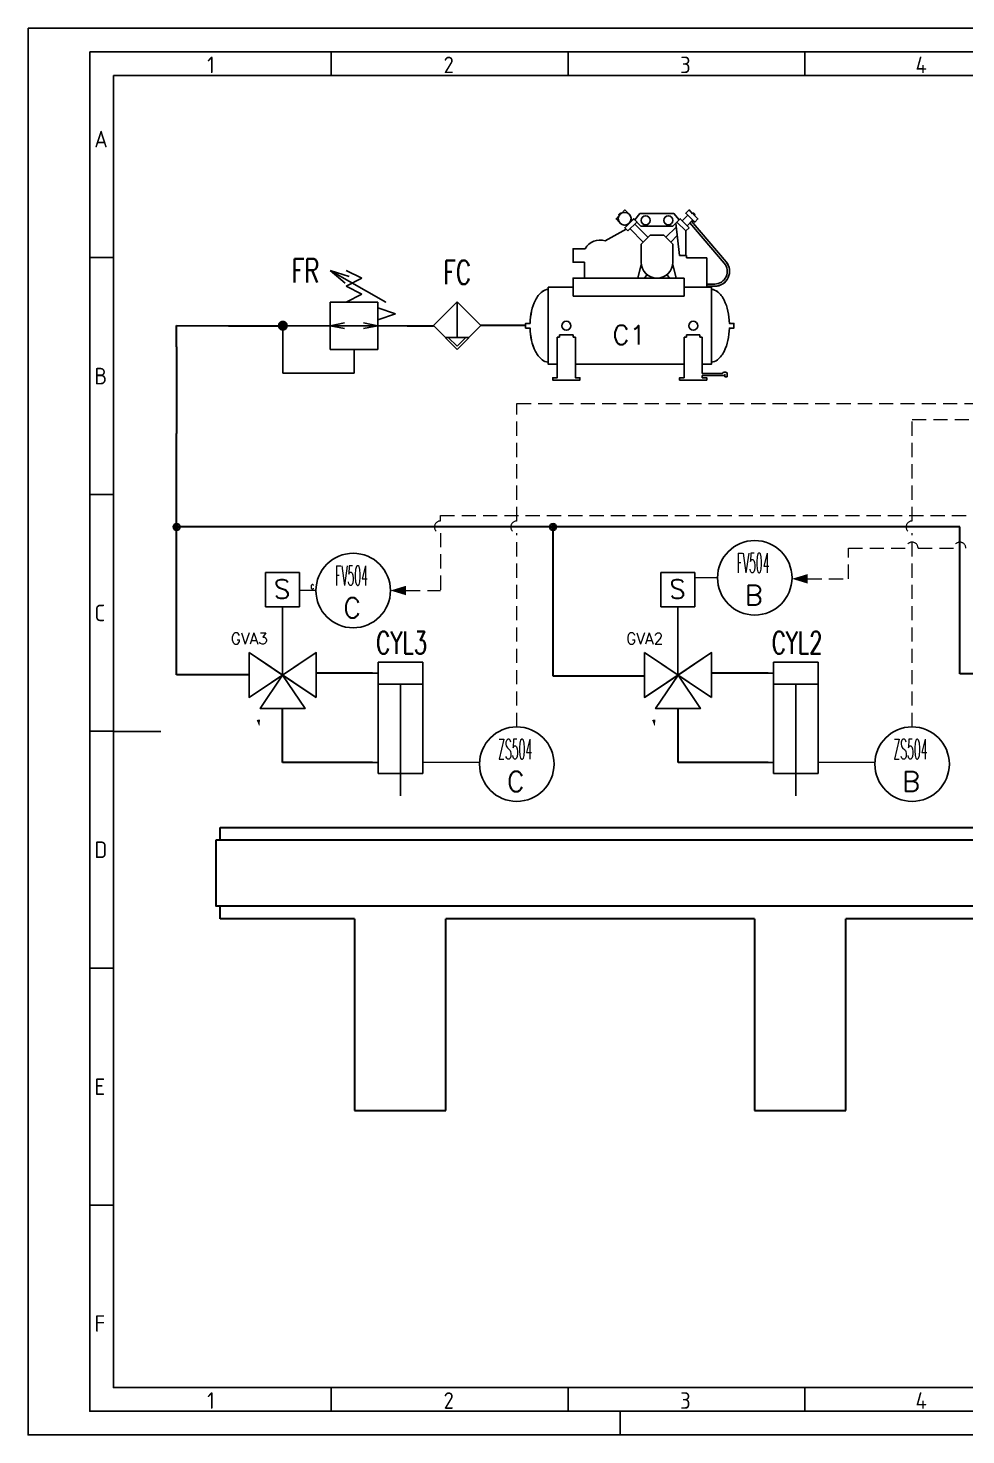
# Model space of a CAD drawing. Header units: millimetres. Extents: x -2 to 418, y 9 to 306.
# Drawn here: x -2.4 to 195.6, y 8.5 to 305.5 of the extents above; entities that cross this region are included whole.
import ezdxf
from ezdxf.enums import TextEntityAlignment as Align

# ---------------------------------------------------------------- set-up
doc = ezdxf.new("R2010")
doc.units = ezdxf.units.MM
doc.header["$LTSCALE"] = 6
doc.linetypes.add('DASHED', pattern=[0.75, 0.5, -0.25])
for name, color, linetype in [('035', 5, 'Continuous'), ('07', 7, 'Continuous'), ('MISC', 7, 'Continuous'), ('RED_2.5mm^2', 1, 'Continuous'), ('SYMS', 7, 'Continuous'), ('TAGS', 7, 'Continuous'), ('TERMS', 4, 'Continuous')]:
    doc.layers.add(name, color=color, linetype=linetype)
for name, color, linetype, lineweight in [('SEÑAL ELECTRICA', 3, 'DASHED', 0), ('SEÑAL ELECTRICA OUT', 1, 'DASHED', 0), ('SEÑAL NEUMATICA', 5, 'Pneumatic Binary', 30)]:
    doc.layers.add(name, color=color, linetype=linetype, lineweight=lineweight)
doc.styles.add('ISO Proportional', font='isocp.shx')
doc.styles.add('WD', font='romans.shx')
doc.linetypes.add('Pneumatic Binary', pattern='A,0.25,[130,ltypeshp.shx,S=0.1,R=-45,X=0,Y=0],0.04,[130,ltypeshp.shx,S=0.1,R=55,X=0,Y=0],0.04,[130,ltypeshp.shx,S=0.1,R=-45,X=0,Y=0],1', length=1.33)
doc.linetypes.add('Pneumatic Signal', pattern='A,0.25,[130,ltypeshp.shx,S=0.1,R=-30,X=0,Y=0],0.04,[130,ltypeshp.shx,S=0.1,R=-30,X=0,Y=0],1', length=1.29)

# ---------------------------------------------------------------- blocks, each defined once
blk = doc.blocks.new('VGVA1_3WAY_VALVE1')
at = {"ltscale": 3.2258}
for p, q in [((-0.25, 0.375), (0.25, -0.375)), ((-0.25, -0.375), (0.25, 0.375)), ((0.25, 0.375), (-0.25, 0.375)), ((0.375, 0.25), (0, 0)), ((0.375, 0.25), (0.375, -0.25)), ((0.375, -0.25), (0, 0)), ((0.25, -0.375), (-0.25, -0.375))]:
    blk.add_line(p, q, dxfattribs=at)
at = {"ltscale": 25.4, "flags": 128}
for points in [[(0.25, 0.375), (0, 0), (-0.25, 0.375)], [(0, 0), (0.375, 0.25), (0.375, -0.25)], [(-0.25, -0.375), (0, 0), (0.25, -0.375)]]:
    blk.add_lwpolyline(points, close=True, dxfattribs=at)
at = {"style": 'WD', "flags": 1}
for tag, p in [('INST', (-0.349, 0.777)), ('LOC', (-0.349, 0.581)), ('TAG1', (-0.349, 0.375))]:
    blk.add_attdef(tag, text='', height=0.125, dxfattribs=at).set_placement(p, align=Align.RIGHT)
at = {"style": 'WD'}
for tag, p, height in [('X2TERM04', (0, 0.375), 0.005), ('TERM04', (0.02, 0.388), 0.0625), ('X4TERM03', (0, 0), 0.005), ('X1TERM02', (0.375, 0), 0.005), ('TERM02', (0.406, 0.036), 0.0625), ('RATING1', (0.395, -0.159), 0.125), ('DESC1', (0.395, -0.375), 0.125), ('X8TERM01', (0, -0.375), 0.005), ('TERM01', (0.029, -0.455), 0.0625), ('DESC2', (0.395, -0.559), 0.125), ('DESC3', (0.395, -0.749), 0.125), ('WDTAGALT', (0.395, -0.935), 0.125)]:
    blk.add_attdef(tag, p, '', height=height, dxfattribs=at)
blk.add_attdef('XREF', text='', height=0.0625, rotation=0.0625, dxfattribs=at).set_placement((0.507, 0.365), align=Align.TOP_CENTER)
blk.add_attdef('TERM03', text='', height=0.0625, dxfattribs=at).set_placement((-0.085, 0.02), align=Align.RIGHT)
at = {"style": 'WD', "flags": 1}
for tag, p in [('FAMILY', (-0.284, -0.163)), ('WDTYPE', (-0.277, -0.103)), ('CAT', (-0.284, -0.207)), ('MFG', (-0.283, -0.238)), ('ASSYCODE', (-0.254, -0.268))]:
    blk.add_attdef(tag, text='', height=0.01, dxfattribs=at).set_placement(p, align=Align.CENTER)
blk = doc.blocks.new('VAC1_SOLENOID')
for p, q in [((-0.75, -0.125), (-0.75, 0.125)), ((-0.75, 0.125), (-0.5, 0.125)), ((-0.5, -0.125), (-0.5, 0.125)), ((-0.5, -0.125), (-0.75, -0.125))]:
    blk.add_line(p, q)
at = {"ltscale": 3.2258}
blk.add_line((0, 0), (-0.5, 0), dxfattribs=at)
at = {"style": 'WD'}
for tag, height, p in [('INST', 0.125, (-0.84, 0.553)), ('LOC', 0.125, (-0.835, 0.368)), ('TAG1', 0.125, (-0.835, 0.17)), ('TERM03', 0.0625, (-0.769, 0.009))]:
    blk.add_attdef(tag, text='', height=height, dxfattribs=at).set_placement(p, align=Align.RIGHT)
for tag, p, height in [('TERM02', (-0.628, 0.134), 0.0625), ('X2TERM02', (-0.625, 0.125), 0.005), ('X4TERM03', (-0.75, 0), 0.005), ('DESC1', (-0.431, -0.209), 0.125), ('X8TERM01', (-0.625, -0.125), 0.005), ('TERM01', (-0.624, -0.201), 0.0625), ('DESC2', (-0.431, -0.393), 0.125), ('DESC3', (-0.431, -0.583), 0.125), ('RATING1', (-0.431, -0.761), 0.125), ('WDTAGALT', (-0.421, -0.949), 0.125)]:
    blk.add_attdef(tag, p, '', height=height, dxfattribs=at)
blk.add_attdef('XREF', text='', height=0.0625, rotation=0.0625, dxfattribs=at).set_placement((-0.999, 0.095), align=Align.TOP_CENTER)
blk.add_attdef('TEXT', text='', height=0.0625, dxfattribs=at).set_placement((-0.624, -0.004), align=Align.MIDDLE_CENTER)
at = {"style": 'WD', "flags": 1}
for tag, p in [('WDTYPE', (-0.828, -0.053)), ('FAMILY', (-0.831, -0.09)), ('CAT', (-0.831, -0.134)), ('MFG', (-0.829, -0.166)), ('ASSYCODE', (-0.801, -0.195))]:
    blk.add_attdef(tag, text='', height=0.01, dxfattribs=at).set_placement(p, align=Align.CENTER)
blk = doc.blocks.new('VCY1_CYL_RETRACT')
for p, q in [((0.5625, 0.2812), (-0.0625, 0.2812)), ((-0.0625, 0.2812), (-0.0625, 0.0312)), ((0.0625, 0.2812), (0.0625, 0.0312)), ((0.5625, 0.0312), (0.5625, 0.2812)), ((0.0625, 0.1562), (0.6875, 0.1562)), ((-0.0625, 0.0312), (0.5625, 0.0312)), ((0, 0.0312), (0, 0)), ((0.5, 0.0312), (0.5, 0))]:
    blk.add_line(p, q)
at = {"style": 'WD', "width": 0.7}
for tag, p in [('INST', (0.25, 0.6562)), ('LOC', (0.25, 0.5)), ('TAG1', (0.25, 0.3438))]:
    blk.add_attdef(tag, text='', height=0.125, dxfattribs=at).set_placement(p, align=Align.CENTER)
for tag, p in [('DESC1', (-0.125, 0.1562)), ('DESC2', (-0.125, 0)), ('DESC3', (-0.125, -0.1562)), ('WDTAGALT', (-0.125, -0.3125))]:
    blk.add_attdef(tag, text='', height=0.125, dxfattribs=at).set_placement(p, align=Align.RIGHT)
at = {"style": 'WD'}
for tag, p, height, flags in [('WDBLKNAM', (0.3428, 0.2812), 0.01, 9), ('FAMILY', (0.3497, 0.2685), 0.01, 9), ('X8TERM01', (0, 0), 0.005, 1), ('WDTYPE', (0.0625, 0.0625), 0.01, 1), ('X8TERM02', (0.5, 0), 0.005, 1)]:
    blk.add_attdef(tag, p, '', height=height, dxfattribs=dict(at, flags=flags))
blk.add_attdef('XREF', (0.6562, 0.2188), '', height=0.0625, dxfattribs=at)
at = {"linetype": 'Continuous', "style": 'WD', "flags": 9}
for tag, p in [('ASSYCODE', (0.375, 0.1875)), ('MFG', (0.3728, 0.2049)), ('CAT', (0.3748, 0.2243))]:
    blk.add_attdef(tag, text='', height=0.01, dxfattribs=at).set_placement(p, align=Align.CENTER)
at = {"style": 'WD', "width": 0.7}
for tag, p, height in [('RATING1', (0.6875, 0), 0.125), ('TERM01', (0.0312, -0.0938), 0.0625), ('TERM02', (0.5312, -0.0938), 0.0625)]:
    blk.add_attdef(tag, p, '', height=height, dxfattribs=at)
blk = doc.blocks.new('VC1_AIR_COMPRESSOR')
at = {"ltscale": 3.2258}
for p, q in [((-0.031, -0.063), (-0.031, 0)), ((-0.031, 0), (0.032, 0)), ((0.032, 0), (0.032, -0.063)), ((0.532, -0.313), (-0.531, -0.313)), ((-0.531, -0.313), (-0.531, -0.656)), ((0.532, -0.438), (0.532, -0.313)), ((0.751, -0.375), (0.719, -0.375)), ((0.719, -0.375), (0.719, -0.438)), ((0.751, -0.75), (0.751, -0.375)), ((0.157, -0.469), (0.126, -0.469)), ((0.126, -0.469), (0.126, -0.656)), ((0.719, -0.438), (0.157, -0.438)), ((0.157, -0.438), (0.157, -0.469)), ((-0.874, -0.656), (-1.062, -0.656)), ((-1.062, -0.656), (-1.062, -0.822)), ((-0.874, -0.813), (-0.874, -0.656)), ((-0.406, -0.656), (-0.656, -0.656)), ((-0.656, -0.656), (-0.656, -2.188)), ((-0.406, -2.188), (-0.406, -0.656)), ((0.126, -0.656), (0.157, -0.656)), ((0.157, -0.656), (0.157, -0.688)), ((0.157, -0.688), (0.719, -0.688)), ((0.532, -2.188), (0.532, -0.688)), ((0.719, -0.688), (0.719, -0.75)), ((0.719, -0.75), (0.751, -0.75)), ((-0.656, -0.813), (-0.874, -0.813)), ((-1.172, -1.098), (-1.333, -1.388)), ((-1.553, -1.328), (-1.596, -1.371)), ((-1.534, -1.287), (-1.556, -1.309)), ((-1.556, -1.309), (-1.545, -1.32)), ((-1.523, -1.298), (-1.534, -1.287)), ((-1.473, -1.248), (-1.516, -1.291)), ((-1.428, -1.292), (-1.473, -1.248)), ((-1.43, -1.293), (-1.428, -1.292)), ((-1.596, -1.371), (-1.551, -1.415)), ((-1.551, -1.415), (-1.55, -1.414)), ((-1.546, -1.578), (-1.46, -1.506)), ((-1.474, -1.492), (-1.351, -1.369)), ((-1.374, -1.592), (-1.474, -1.492)), ((-1.446, -1.464), (-1.455, -1.454)), ((-1.307, -1.413), (-1.43, -1.536)), ((-1.22, -1.689), (-1.402, -1.508)), ((-1.379, -1.397), (-1.389, -1.388)), ((-1.351, -1.369), (-1.307, -1.413)), ((-1.154, -1.623), (-1.335, -1.442)), ((-0.843, -1.594), (-0.656, -1.547)), ((-1.546, -2.047), (-1.546, -1.578)), ((-1.374, -2.033), (-1.374, -1.592)), ((-1.124, -1.594), (-1.249, -1.719)), ((-1.249, -1.719), (-1.249, -1.906)), ((-0.874, -1.594), (-1.124, -1.594)), ((-0.703, -1.672), (-0.656, -1.641)), ((-1.22, -1.936), (-1.361, -2.077)), ((-1.249, -1.906), (-1.124, -2.031)), ((-1.46, -2.119), (-1.546, -2.047)), ((-1.474, -2.133), (-1.374, -2.033)), ((-1.351, -2.256), (-1.474, -2.133)), ((-1.43, -2.089), (-1.307, -2.212)), ((-0.968, -2.125), (-1.412, -2.071)), ((-1.154, -2.002), (-1.243, -2.091)), ((-1.124, -2.031), (-0.874, -2.031)), ((-0.968, -2.219), (-0.968, -2.125)), ((-0.843, -2.031), (-0.656, -2.078)), ((-0.703, -1.953), (-0.656, -1.984)), ((0.751, -2.125), (0.719, -2.125)), ((0.719, -2.125), (0.719, -2.188)), ((-1.596, -2.255), (-1.551, -2.21)), ((-1.473, -2.377), (-1.596, -2.255)), ((-1.556, -2.316), (-1.545, -2.305)), ((-1.534, -2.338), (-1.556, -2.316)), ((-1.551, -2.21), (-1.428, -2.333)), ((-1.523, -2.327), (-1.534, -2.338)), ((-1.446, -2.161), (-1.523, -2.239)), ((-1.379, -2.228), (-1.457, -2.305)), ((-1.442, -2.29), (-0.883, -2.766)), ((-1.42, -2.268), (-0.862, -2.742)), ((-1.307, -2.212), (-1.351, -2.256)), ((-1.307, -2.212), (-0.968, -2.212)), ((-0.937, -2.219), (-0.968, -2.219)), ((-0.937, -2.5), (-0.937, -2.219)), ((-0.656, -2.188), (-0.406, -2.188)), ((-0.531, -2.188), (-0.531, -2.563)), ((0.157, -2.219), (0.126, -2.219)), ((0.126, -2.219), (0.126, -2.406)), ((0.719, -2.188), (0.157, -2.188)), ((0.157, -2.188), (0.157, -2.219)), ((-1.428, -2.333), (-1.473, -2.377)), ((-0.531, -2.5), (-0.937, -2.5)), ((-0.575, -2.609), (-0.575, -2.5)), ((-0.544, -2.609), (-0.544, -2.5)), ((0.126, -2.406), (0.157, -2.406)), ((0.157, -2.406), (0.157, -2.438)), ((0.157, -2.438), (0.657, -2.438)), ((0.532, -2.563), (0.532, -2.438)), ((0.657, -2.438), (0.657, -2.719)), ((0.688, -2.734), (0.688, -2.438)), ((0.688, -2.438), (0.719, -2.438)), ((0.719, -2.438), (0.719, -2.5)), ((0.719, -2.5), (0.751, -2.5)), ((-0.531, -2.563), (0.532, -2.563)), ((-0.031, -2.812), (-0.031, -2.875)), ((-0.031, -2.875), (0.032, -2.875)), ((0.032, -2.875), (0.032, -2.812)), ((0.657, -2.781), (0.704, -2.781)), ((0.672, -2.75), (0.688, -2.734)), ((0.704, -2.75), (0.672, -2.75)), ((0.704, -2.781), (0.704, -2.75))]:
    blk.add_line(p, q, dxfattribs=at)
at = {"ltscale": 25.4, "flags": 128}
blk.add_lwpolyline([(-0.202, -0.083, 0.064948), (-0.353, -0.136, 0.104203), (-0.469, -0.228, 0.174705), (-0.499, -0.313), (-0.531, -0.313), (-0.531, -0.656), (-0.656, -0.656), (-0.656, -0.813), (-0.874, -0.813), (-0.874, -0.656), (-1.062, -0.656), (-1.062, -0.822, 0.339438), (-1.172, -1.098), (-1.333, -1.388), (-1.351, -1.369), (-1.379, -1.397), (-1.389, -1.388, 0.324447), (-1.43, -1.293), (-1.428, -1.292), (-1.473, -1.248), (-1.523, -1.298), (-1.534, -1.287), (-1.556, -1.309), (-1.545, -1.32), (-1.596, -1.371), (-1.551, -1.415), (-1.55, -1.414, 0.324447), (-1.455, -1.454), (-1.446, -1.464), (-1.474, -1.492), (-1.46, -1.506), (-1.546, -1.578), (-1.546, -2.047), (-1.46, -2.119), (-1.474, -2.133), (-1.446, -2.161), (-1.523, -2.239), (-1.551, -2.21), (-1.596, -2.255), (-1.545, -2.305), (-1.556, -2.316), (-1.534, -2.338), (-1.523, -2.327), (-1.473, -2.377), (-1.428, -2.333), (-1.457, -2.305), (-1.442, -2.29), (-0.883, -2.766, 0.639378), (-0.544, -2.609), (-0.544, -2.5), (-0.531, -2.5), (-0.531, -2.563), (-0.499, -2.563, 0.174705), (-0.469, -2.647, 0.104203), (-0.353, -2.739, 0.064948), (-0.202, -2.792, 0.043245), (-0.031, -2.812), (-0.031, -2.875), (0.032, -2.875), (0.032, -2.812, 0.043245), (0.203, -2.792, 0.064948), (0.354, -2.739, 0.104203), (0.47, -2.647, 0.174705), (0.501, -2.563), (0.532, -2.563), (0.532, -2.438), (0.657, -2.438), (0.657, -2.719, 0.168649), (0.651, -2.721, 0.105215), (0.645, -2.728, 0.067398), (0.642, -2.737, 0.053549), (0.64, -2.75, 0.053549), (0.642, -2.763, 0.067398), (0.645, -2.772, 0.105215), (0.651, -2.779, 0.168649), (0.657, -2.781), (0.704, -2.781), (0.704, -2.75), (0.672, -2.75), (0.688, -2.734), (0.688, -2.438), (0.719, -2.438), (0.719, -2.5), (0.751, -2.5), (0.751, -2.125), (0.719, -2.125), (0.719, -2.188), (0.532, -2.188), (0.532, -0.688), (0.719, -0.688), (0.719, -0.75), (0.751, -0.75), (0.751, -0.375), (0.719, -0.375), (0.719, -0.438), (0.532, -0.438), (0.532, -0.313), (0.501, -0.313, 0.174705), (0.47, -0.228, 0.104203), (0.354, -0.136, 0.064948), (0.203, -0.083, 0.043245), (0.032, -0.063), (0.032, 0), (-0.031, 0), (-0.031, -0.063, 0.043245)], format="xyb", close=True, dxfattribs=at)
at = {"ltscale": 3.2258}
for centre, radius in [((0.001, -0.563), 0.0625), ((-1.475, -1.368), 0.0879), ((-1.453, -1.656), 0.0625), ((-1.453, -1.969), 0.0625), ((0.001, -2.313), 0.0625)]:
    blk.add_circle(centre, radius, dxfattribs=at)
for centre, radius, start, end in [((-0.192, -0.457), 0.359, 116.5651, 140.3607), ((-0.076, -0.69), 0.619, 101.7009, 116.5651), ((0.001, -1.06), 0.997, 91.796, 101.7009), ((0.001, -1.06), 0.997, 78.2991, 88.204), ((0.077, -0.69), 0.619, 63.4349, 78.2991), ((0.194, -0.457), 0.359, 39.6393, 63.4349), ((-0.367, -0.313), 0.133, 140.3607, 180), ((0.368, -0.313), 0.133, 0, 39.6393), ((-0.937, -1.031), 0.244, 120.807, 195.8036), ((-0.874, -1.813), 0.219, 270, 90), ((-0.749, -2.609), 0.206, 229.6241, 0), ((-0.749, -2.609), 0.174, 229.6241, 360), ((-0.367, -2.563), 0.133, 180, 219.6393), ((-0.192, -2.418), 0.359, 219.6393, 243.4349), ((0.194, -2.418), 0.359, 296.5651, 320.3607), ((0.368, -2.563), 0.133, 320.3607, 0), ((-0.076, -2.185), 0.619, 243.4349, 258.2991), ((0.001, -1.815), 0.997, 258.2991, 268.204), ((0.001, -1.815), 0.997, 271.796, 281.7009), ((0.077, -2.185), 0.619, 281.7009, 296.5651), ((0.7, -2.75), 0.0594, 167.7393, 180), ((0.7, -2.75), 0.0594, 180, 192.2607), ((0.679, -2.745), 0.0376, 152.3162, 167.7393), ((0.679, -2.755), 0.0376, 192.2607, 207.6838), ((0.665, -2.738), 0.0225, 128.2912, 152.3162), ((0.665, -2.762), 0.0225, 207.6838, 231.7088), ((0.657, -2.728), 0.00906, 90, 128.2912), ((0.657, -2.772), 0.00906, 231.7088, 270)]:
    blk.add_arc(centre, radius, start, end, dxfattribs=at)
at = {"style": 'WD'}
for tag, p, height in [('X2TERM02', (0, 0), 0.005), ('TERM02', (0.005, 0.003), 0.0625), ('RATING1', (0.639, -1.128), 0.125), ('DESC1', (0.639, -1.344), 0.125), ('DESC2', (0.639, -1.528), 0.125), ('DESC3', (0.639, -1.718), 0.125), ('WDTAGALT', (0.657, -1.903), 0.125), ('X8TERM01', (0.001, -2.875), 0.005), ('TERM01', (0.006, -2.946), 0.0625)]:
    blk.add_attdef(tag, p, '', height=height, dxfattribs=at)
blk.add_attdef('XREF', (0.599, -0.224), '', height=0.0625, rotation=0.0625, dxfattribs=at)
for tag, p in [('LOC', (0.054, -1.461)), ('INST', (0.078, -1.3)), ('TAG1', (0.072, -1.67))]:
    blk.add_attdef(tag, text='', height=0.125, dxfattribs=at).set_placement(p, align=Align.CENTER)
at = {"style": 'WD', "flags": 1}
for tag, p in [('WDTYPE', (0.262, -2.143)), ('FAMILY', (0.396, -2.039)), ('CAT', (0.393, -2.07)), ('MFG', (0.395, -2.106)), ('ASSYCODE', (0.423, -2.141))]:
    blk.add_attdef(tag, text='', height=0.01, dxfattribs=at).set_placement(p, align=Align.CENTER)
blk = doc.blocks.new('HVL1_AIR_PRESS_REG')
for p, q in [((0.2395, 0.2507), (0.323, 0.2922)), ((0.323, 0.2086), (0.2395, 0.2507)), ((0.4066, 0.2922), (0.3077, 0.2591)), ((0.4066, 0.2922), (0.3279, 0.2238)), ((0.2395, 0.1671), (0.323, 0.2086)), ((0.323, 0.125), (0.2395, 0.1671)), ((0.1562, 0.0938), (0.0625, 0.0625)), ((0.4066, 0.125), (0.1559, 0.125)), ((0.1559, 0.125), (0.1559, -0.125)), ((0.1559, 0.1016), (0.1559, 0.018)), ((0.4066, -0.125), (0.4066, 0.125)), ((0, 0), (0.1671, 0)), ((0.0625, 0.0625), (0.1562, 0.0312)), ((0.1559, 0), (0.2309, 0.0149)), ((0.1559, 0), (0.2309, -0.0149)), ((0.4066, 0), (0.3316, 0.0149)), ((0.4066, 0), (0.3316, -0.0149)), ((0.4062, 0), (0.6569, 0)), ((0.1559, -0.125), (0.4066, -0.125))]:
    blk.add_line(p, q)
at = {"linetype": 'DASHED'}
for p, q in [((0.6569, -0.2507), (0.6569, 0)), ((0.2809, -0.125), (0.2809, -0.2507)), ((0.2806, -0.2507), (0.6569, -0.2507))]:
    blk.add_line(p, q, dxfattribs=at)
for points in [[(0.4066, 0.2922), (0.1138, 0.125), (0.1138, 0.125)], [(0.4066, 0), (0.1559, 0), (0.1559, 0)]]:
    blk.add_lwpolyline(points)
at = {"const_width": 0.0267}
blk.add_lwpolyline([(0.6436, 0, 1), (0.6703, 0, 1)], format="xyb", close=True, dxfattribs=at)
at = {"style": 'WD', "width": 0.7}
for tag, p, height in [('DESC1', (0.5, 0.6562), 0.125), ('DESC2', (0.5, 0.5), 0.125), ('DESC3', (0.5, 0.3438), 0.125), ('WDTAGALT', (0.5, 0.1875), 0.125), ('TERM02', (0.6562, 0.0312), 0.0625)]:
    blk.add_attdef(tag, p, '', height=height, dxfattribs=at)
for tag, height, p in [('INST', 0.125, (0.0938, 0.5312)), ('LOC', 0.125, (0.0938, 0.375)), ('TAG1', 0.125, (0.0938, 0.2188)), ('TERM01', 0.0625, (0.0312, 0.0312)), ('RATING1', 0.125, (0.1562, -0.3125))]:
    blk.add_attdef(tag, text='', height=height, dxfattribs=at).set_placement(p, align=Align.RIGHT)
at = {"style": 'WD'}
for tag, p, height, flags in [('X4TERM01', (0, 0), 0.005, 1), ('WDTYPE', (0.0625, 0.0625), 0.01, 1), ('X1TERM02', (0.6684, 0), 0.005, 1), ('WDBLKNAM', (0.499, -0.0625), 0.01, 9), ('FAMILY', (0.5, -0.0938), 0.01, 9)]:
    blk.add_attdef(tag, p, '', height=height, dxfattribs=dict(at, flags=flags))
at = {"linetype": 'Continuous', "style": 'WD', "flags": 9}
for tag, p in [('CAT', (0.5, -0.125)), ('MFG', (0.5, -0.1562)), ('ASSYCODE', (0.5, -0.1875))]:
    blk.add_attdef(tag, p, '', height=0.01, dxfattribs=at)
at = {"style": 'WD'}
blk.add_attdef('XREF', (0.7188, -0.1875), '', height=0.0625, dxfattribs=at)
blk = doc.blocks.new('HFL1_AIR_FILT')
for p, q in [((0.125, 0.125), (0, 0)), ((0.25, 0), (0.125, 0.125)), ((0, 0), (0.125, -0.125)), ((0.0625, -0.0625), (0.1875, -0.0625)), ((0.078, -0.0625), (0.125, -0.109)), ((0.125, -0.125), (0.25, 0)), ((0.125, -0.109), (0.1715, -0.0625))]:
    blk.add_line(p, q)
at = {"linetype": 'DASHED'}
blk.add_line((0.125, 0.125), (0.125, -0.0625), dxfattribs=at)
at = {"style": 'WD', "width": 0.7}
for tag, p in [('INST', (0.1194, 0.531)), ('LOC', (0.1194, 0.3747)), ('TAG1', (0.125, 0.2188)), ('DESC1', (0.125, -0.3125)), ('DESC2', (0.1396, -0.4688)), ('DESC3', (0.1396, -0.625)), ('WDTAGALT', (0.1396, -0.7812))]:
    blk.add_attdef(tag, text='', height=0.125, dxfattribs=at).set_placement(p, align=Align.CENTER)
blk.add_attdef('TERM01', text='', height=0.0625, dxfattribs=at).set_placement((0, 0.0312), align=Align.RIGHT)
for tag, p, height in [('TERM02', (0.25, 0.0312), 0.0625), ('RATING1', (0.2812, -0.1562), 0.125)]:
    blk.add_attdef(tag, p, '', height=height, dxfattribs=at)
at = {"style": 'WD'}
for tag, p, height, flags in [('X4TERM01', (0, 0), 0.005, 1), ('WDTYPE', (0.0625, 0.0625), 0.01, 1), ('WDBLKNAM', (0.124, 0.0625), 0.01, 9), ('FAMILY', (0.125, 0.0312), 0.01, 9), ('X1TERM02', (0.25, 0), 0.005, 1)]:
    blk.add_attdef(tag, p, '', height=height, dxfattribs=dict(at, flags=flags))
blk.add_attdef('XREF', text='', height=0.0625, dxfattribs=at).set_placement((0, -0.125), align=Align.RIGHT)
at = {"linetype": 'Continuous', "style": 'WD', "flags": 9}
for tag, p in [('ASSYCODE', (0.1503, -0.0497)), ('MFG', (0.1481, -0.0324)), ('CAT', (0.1501, -0.0129))]:
    blk.add_attdef(tag, text='', height=0.01, dxfattribs=at).set_placement(p, align=Align.CENTER)
blk = doc.blocks.new('WDDOT')
for radius in [0.72, 0.449, 0.223]:
    blk.add_circle((0, 0), radius)
blk = doc.blocks.new('HIN1_FIELD_MOUNT')
at = {"ltscale": 3.2258}
blk.add_circle((0, 0), 0.5, dxfattribs=at)
at = {"style": 'WD', "width": 0.7}
for tag, height, p in [('INST', 0.125, (-0.454, 0.471)), ('LOC', 0.125, (-0.454, 0.309)), ('TERM01', 0.0625, (-0.524, 0.018))]:
    blk.add_attdef(tag, text='', height=height, dxfattribs=at).set_placement(p, align=Align.RIGHT)
for tag, p, height in [('TERM04', (0.021, 0.531), 0.0625), ('X2TERM04', (0, 0.5), 0.005), ('X4TERM01', (-0.5, 0), 0.005), ('X1TERM03', (0.5, 0), 0.005), ('TERM03', (0.522, 0.018), 0.0625), ('RATING1', (0.513, -0.159), 0.125), ('DESC1', (0.513, -0.318), 0.125), ('X8TERM02', (0, -0.5), 0.005), ('TERM02', (0.023, -0.581), 0.0625), ('DESC2', (0.513, -0.508), 0.125), ('DESC3', (0.513, -0.688), 0.125), ('WDTAGALT', (0.513, -0.863), 0.125)]:
    blk.add_attdef(tag, p, '', height=height, dxfattribs=at)
blk.add_attdef('XREF', text='', height=0.0625, rotation=0.0625, dxfattribs=at).set_placement((0.546, 0.412), align=Align.TOP_CENTER)
for tag, p in [('TAG1_PART1', (0, 0.147)), ('TAG1_PART2', (0, -0.26))]:
    blk.add_attdef(tag, text='', height=0.125, dxfattribs=at).set_placement(p, align=Align.CENTER)
at = {"style": 'WD', "width": 0.7, "flags": 1}
for tag, p in [('WDTYPE', (-0.535, -0.17)), ('CAT', (-0.546, -0.253)), ('MFG', (-0.544, -0.28)), ('FAMILY', (-0.537, -0.223)), ('ASSYCODE', (-0.525, -0.306))]:
    blk.add_attdef(tag, text='', height=0.01, dxfattribs=at).set_placement(p, align=Align.CENTER)
blk = doc.blocks.new('IEC_border_a3')
at = {"layer": '035'}
for p, q in [((64, 292), (64, 287)), ((114, 292), (114, 287)), ((164, 292), (164, 287)), ((17.97, 248.58), (12.98, 248.58)), ((17.98, 198.54), (13, 198.54)), ((17.98, 148.54), (13, 148.54)), ((17.98, 98.54), (13, 98.54)), ((18, 48.5), (13.02, 48.5)), ((64, 10), (64, 5)), ((114, 10), (114, 5)), ((164, 10), (164, 5)), ((125, 0), (125, 5))]:
    blk.add_line(p, q, dxfattribs=at)
for points in [[(0, 297), (420, 297), (420, 0), (0, 0)], [(18, 287), (410, 287), (410, 10), (18, 10)]]:
    blk.add_lwpolyline(points, close=True, dxfattribs=at)
at = {"layer": '07'}
blk.add_line((18, 148.5), (28, 148.5), dxfattribs=at)
blk.add_lwpolyline([(13, 292), (415, 292), (415, 5), (13, 5)], close=True, dxfattribs=at)
at = {"layer": '035', "style": 'ISO Proportional'}
for s, p in [('1', (37.81, 287.5)), ('2', (87.73, 287.5)), ('3', (137.68, 287.5)), ('4', (187.38, 287.5)), ('A', (13.98, 271.83)), ('B', (14, 221.79)), ('C', (14, 171.79)), ('D', (14, 121.79)), ('E', (14.02, 71.75)), ('F', (14.02, 21.75)), ('1', (37.81, 5.5)), ('2', (87.73, 5.5)), ('3', (137.68, 5.5)), ('4', (187.38, 5.5))]:
    blk.add_text(s, height=3.5, dxfattribs=at).set_placement(p)

msp = doc.modelspace()

# ---------------------------------------------------------------- linework, layer by layer
at = {"lineweight": 20}
for p, q in [((143.13, 189.47), (138.38, 189.47)), ((58.34, 186.79), (54.89, 186.79))]:
    msp.add_line(p, q, dxfattribs=at)
for p, q in [((92.89, 150.5), (80.83, 150.53)), ((176.35, 150.5), (164.31, 150.53))]:
    msp.add_line(p, q)
at = {"linetype": 'ByBlock', "lineweight": 30}
for p, q in [((38.15, 136.73), (367.43, 136.73)), ((38.15, 134.12), (38.15, 136.73)), ((38.15, 117.46), (38.15, 120.17)), ((66.5, 117.46), (38.15, 117.46)), ((66.5, 117.46), (66.5, 77.01)), ((85.8, 77.01), (85.8, 117.46)), ((150.94, 117.46), (85.8, 117.46)), ((150.94, 117.46), (150.94, 77.01)), ((170.23, 77.01), (170.23, 117.46)), ((236.57, 117.46), (170.23, 117.46)), ((66.5, 77.01), (85.8, 77.01)), ((150.94, 77.01), (170.23, 77.01))]:
    msp.add_line(p, q, dxfattribs=at)
at = {"color": 1, "lineweight": 20}
for points in [[(162.15, 189.26, 2, 0, 0), (158.86, 189.26, 0, 0, 0)], [(77.36, 186.79, 2, 0, 0), (74.07, 186.79, 0, 0, 0)]]:
    msp.add_lwpolyline(points, format="xyseb", dxfattribs=at)
for points in [[(54.66, 175.43, 0, 0, 0), (59.3, 175.42, 0.721, 0, 0), (60.84, 175.42, 0, 0, 0)], [(138.15, 175.43, 0, 0, 0), (142.79, 175.42, 0.721, 0, 0), (144.32, 175.42, 0, 0, 0)], [(41.56, 162.87, 0, 0, -0.415908), (46.18, 159.51, 0.721, 0, 0), (46.39, 158.09, 0, 0, 0)], [(125.04, 162.87, 0, 0, -0.415908), (129.67, 159.51, 0.721, 0, 0), (129.87, 158.09, 0, 0, 0)], [(32.47, 120.29, 0, 0, 0), (32.47, 109.34, 1.7, 0, 0), (32.47, 105.72, 0, 0, 0)]]:
    msp.add_lwpolyline(points, format="xyseb")
at = {"linetype": 'ByBlock', "lineweight": 30}
msp.add_lwpolyline([(37.24, 134.12), (368.27, 134.12), (368.27, 120.17), (37.24, 120.17)], close=True, dxfattribs=at)
at = {"layer": 'RED_2.5mm^2'}
msp.add_line((44.21, 168.94), (44.21, 169.01), dxfattribs=at)
at = {"layer": 'SEÑAL ELECTRICA', "lineweight": 20}
for p, q in [((100.75, 201.47), (100.75, 226.3)), ((100.75, 226.3), (261.39, 226.3)), ((184.21, 201.47), (184.21, 222.88)), ((184.21, 222.88), (264.95, 222.88)), ((100.75, 158), (100.75, 198.93)), ((184.21, 158), (184.21, 198.93))]:
    msp.add_line(p, q, dxfattribs=at)
for centre in [(100.75, 200.2), (184.21, 200.2)]:
    msp.add_arc(centre, 1.27, 90, 270, dxfattribs=at)
at = {"layer": 'SEÑAL ELECTRICA OUT', "lineweight": 20}
for p, q in [((84.62, 202.65), (267.38, 202.65)), ((84.62, 201.47), (84.62, 202.65)), ((84.62, 198.93), (84.62, 186.79)), ((170.76, 189.26), (170.76, 195.73)), ((170.76, 195.72), (182.94, 195.72)), ((185.48, 195.72), (193.03, 195.72)), ((162.15, 189.26), (170.76, 189.26)), ((77.36, 186.79), (84.62, 186.79))]:
    msp.add_line(p, q, dxfattribs=at)
for centre, start, end in [((84.62, 200.2), 90, 270), ((184.21, 195.72), 0, 180), ((194.3, 195.72), 0, 180)]:
    msp.add_arc(centre, 1.27, start, end, dxfattribs=at)
at = {"layer": 'SEÑAL NEUMATICA'}
for p, q in [((28.92, 238.23), (28.93, 242.72)), ((39.91, 242.7), (50.9, 242.7)), ((102.6, 242.71), (97.86, 242.71)), ((28.92, 238.23), (28.92, 219.91)), ((28.92, 169.01), (28.92, 219.91)), ((108.4, 200.2), (28.92, 200.2)), ((108.4, 168.7), (108.4, 200.2)), ((194.3, 200.2), (108.4, 200.2)), ((194.3, 169.21), (194.3, 200.2)), ((70.31, 169.34), (58.4, 169.34)), ((153.79, 169.34), (141.88, 169.34)), ((44.21, 169.01), (28.92, 169.01)), ((127.7, 168.7), (108.4, 168.7)), ((212.12, 169.21), (194.3, 169.21)), ((51.31, 150.48), (51.31, 161.85)), ((134.79, 150.48), (134.79, 161.85)), ((70.31, 150.48), (51.31, 150.48)), ((153.79, 150.48), (134.79, 150.48))]:
    msp.add_line(p, q, dxfattribs=at)
at = {"layer": 'SEÑAL NEUMATICA', "linetype": 'Pneumatic Signal'}
for p, q in [((28.93, 242.72), (39.91, 242.7)), ((77.63, 242.7), (83.13, 242.7)), ((97.86, 242.71), (93.13, 242.71))]:
    msp.add_line(p, q, dxfattribs=at)

# ---------------------------------------------------------------- block references
msp.add_blockref('IEC_border_a3', (-2.43, 8.52))
at = {"layer": 'SYMS'}
ref = msp.add_blockref('VC1_AIR_COMPRESSOR', (102.59, 242.7), dxfattribs=dict(at, xscale=-15.30826710539875, yscale=15.30826710539875, zscale=15.30826710539875, rotation=90))
ref.add_attrib('TAG1', 'C1', dxfattribs={"layer": 'TAGS', "height": 4, "style": 'WD'}).set_placement((124.46, 238.76), align=Align.CENTER)
ref = msp.add_blockref('HVL1_AIR_PRESS_REG', (77.63, 242.7), dxfattribs=dict(at, xscale=-40, yscale=40, zscale=40))
ref.add_attrib('TAG1', 'FR', dxfattribs={"layer": 'TAGS', "height": 5, "style": 'WD', "width": 0.7}).set_placement((59.06, 251.83), align=Align.RIGHT)
ref = msp.add_blockref('HFL1_AIR_FILT', (83.13, 242.71), dxfattribs=dict(at, xscale=40, yscale=40, zscale=40))
ref.add_attrib('TAG1', 'FC', dxfattribs={"layer": 'TAGS', "height": 5, "style": 'WD', "width": 0.7}).set_placement((88.13, 251.46), align=Align.CENTER)
for p in [(28.92, 200.2), (108.4, 200.2)]:
    msp.add_blockref('WDDOT', p, dxfattribs=at)
ref = msp.add_blockref('HIN1_FIELD_MOUNT', (150.99, 189.47), dxfattribs=dict(at, xscale=15.73202331055199, yscale=15.73202331055199, zscale=15.73202331055199))
ref.add_attrib('TAG1_PART1', 'FV504', dxfattribs={"layer": 'TAGS', "height": 4.2, "style": 'WD', "width": 0.4}).set_placement((150.65, 190.51), align=Align.CENTER)
ref.add_attrib('TAG1_PART2', 'B', dxfattribs={"layer": 'TAGS', "height": 4.2, "style": 'WD'}).set_placement((150.77, 183.69), align=Align.CENTER)
ref = msp.add_blockref('HIN1_FIELD_MOUNT', (66.2, 186.79), dxfattribs=dict(at, xscale=15.73202331055199, yscale=15.73202331055199, zscale=15.73202331055199))
ref.add_attrib('TAG1_PART1', 'FV504', dxfattribs={"layer": 'TAGS', "height": 4.2, "style": 'WD', "width": 0.4}).set_placement((65.86, 187.83), align=Align.CENTER)
ref.add_attrib('TAG1_PART2', 'C', dxfattribs={"layer": 'TAGS', "height": 4.2, "style": 'WD'}).set_placement((65.98, 181.01), align=Align.CENTER)
ref.add_attrib('TERM01', 'C', dxfattribs={"layer": 'TERMS', "height": 0.983, "style": 'WD', "width": 0.7}).set_placement((57.96, 187.08), align=Align.RIGHT)
ref = msp.add_blockref('VAC1_SOLENOID', (51.29, 168.94), dxfattribs=dict(at, xscale=28.83082913345933, yscale=28.83082913345933, zscale=28.83082913345933, rotation=270))
ref.add_attrib('TEXT', 'S', dxfattribs={"layer": 'MISC', "height": 4, "style": 'WD'}).set_placement((51.17, 187.07), align=Align.MIDDLE_CENTER)
ref = msp.add_blockref('VAC1_SOLENOID', (134.77, 168.94), dxfattribs=dict(at, xscale=28.83082913345933, yscale=28.83082913345933, zscale=28.83082913345933, rotation=270))
ref.add_attrib('TEXT', 'S', dxfattribs={"layer": 'MISC', "height": 4, "style": 'WD'}).set_placement((134.65, 187.07), align=Align.MIDDLE_CENTER)
ref = msp.add_blockref('VGVA1_3WAY_VALVE1', (51.31, 168.94), dxfattribs=dict(at, xscale=18.91666348168219, yscale=18.91666348168219, zscale=18.91666348168219, rotation=270))
ref.add_attrib('TAG1', 'GVA3', dxfattribs={"layer": 'TAGS', "height": 2.365, "style": 'WD'}).set_placement((48.17, 175.46), align=Align.RIGHT)
ref = msp.add_blockref('VCY1_CYL_RETRACT', (70.31, 169.34), dxfattribs=dict(at, xscale=37.71058877357584, yscale=37.71058877357584, zscale=37.71058877357584, rotation=270))
ref.add_attrib('TAG1', 'CYL3', dxfattribs={"layer": 'TAGS', "height": 4.714, "style": 'WD', "width": 0.7}).set_placement((76.45, 173.41), align=Align.CENTER)
ref = msp.add_blockref('VGVA1_3WAY_VALVE1', (134.79, 168.94), dxfattribs=dict(at, xscale=18.91666348168219, yscale=18.91666348168219, zscale=18.91666348168219, rotation=270))
ref.add_attrib('TAG1', 'GVA2', dxfattribs={"layer": 'TAGS', "height": 2.365, "style": 'WD'}).set_placement((131.66, 175.46), align=Align.RIGHT)
ref = msp.add_blockref('VCY1_CYL_RETRACT', (153.79, 169.34), dxfattribs=dict(at, xscale=37.71058877357584, yscale=37.71058877357584, zscale=37.71058877357584, rotation=270))
ref.add_attrib('TAG1', 'CYL2', dxfattribs={"layer": 'TAGS', "height": 4.714, "style": 'WD', "width": 0.7}).set_placement((159.94, 173.41), align=Align.CENTER)
ref = msp.add_blockref('HIN1_FIELD_MOUNT', (100.75, 150.14), dxfattribs=dict(at, xscale=15.73202331055199, yscale=15.73202331055199, zscale=15.73202331055199))
ref.add_attrib('TAG1_PART1', 'ZS504', dxfattribs={"layer": 'TAGS', "height": 4.2, "style": 'WD', "width": 0.4}).set_placement((100.41, 151.18), align=Align.CENTER)
ref.add_attrib('TAG1_PART2', 'C', dxfattribs={"layer": 'TAGS', "height": 4.2, "style": 'WD'}).set_placement((100.53, 144.36), align=Align.CENTER)
ref = msp.add_blockref('HIN1_FIELD_MOUNT', (184.21, 150.14), dxfattribs=dict(at, xscale=15.73202331055199, yscale=15.73202331055199, zscale=15.73202331055199))
ref.add_attrib('TAG1_PART1', 'ZS504', dxfattribs={"layer": 'TAGS', "height": 4.2, "style": 'WD', "width": 0.4}).set_placement((183.87, 151.18), align=Align.CENTER)
ref.add_attrib('TAG1_PART2', 'B', dxfattribs={"layer": 'TAGS', "height": 4.2, "style": 'WD'}).set_placement((183.99, 144.36), align=Align.CENTER)

doc.saveas('drawing.dxf')
